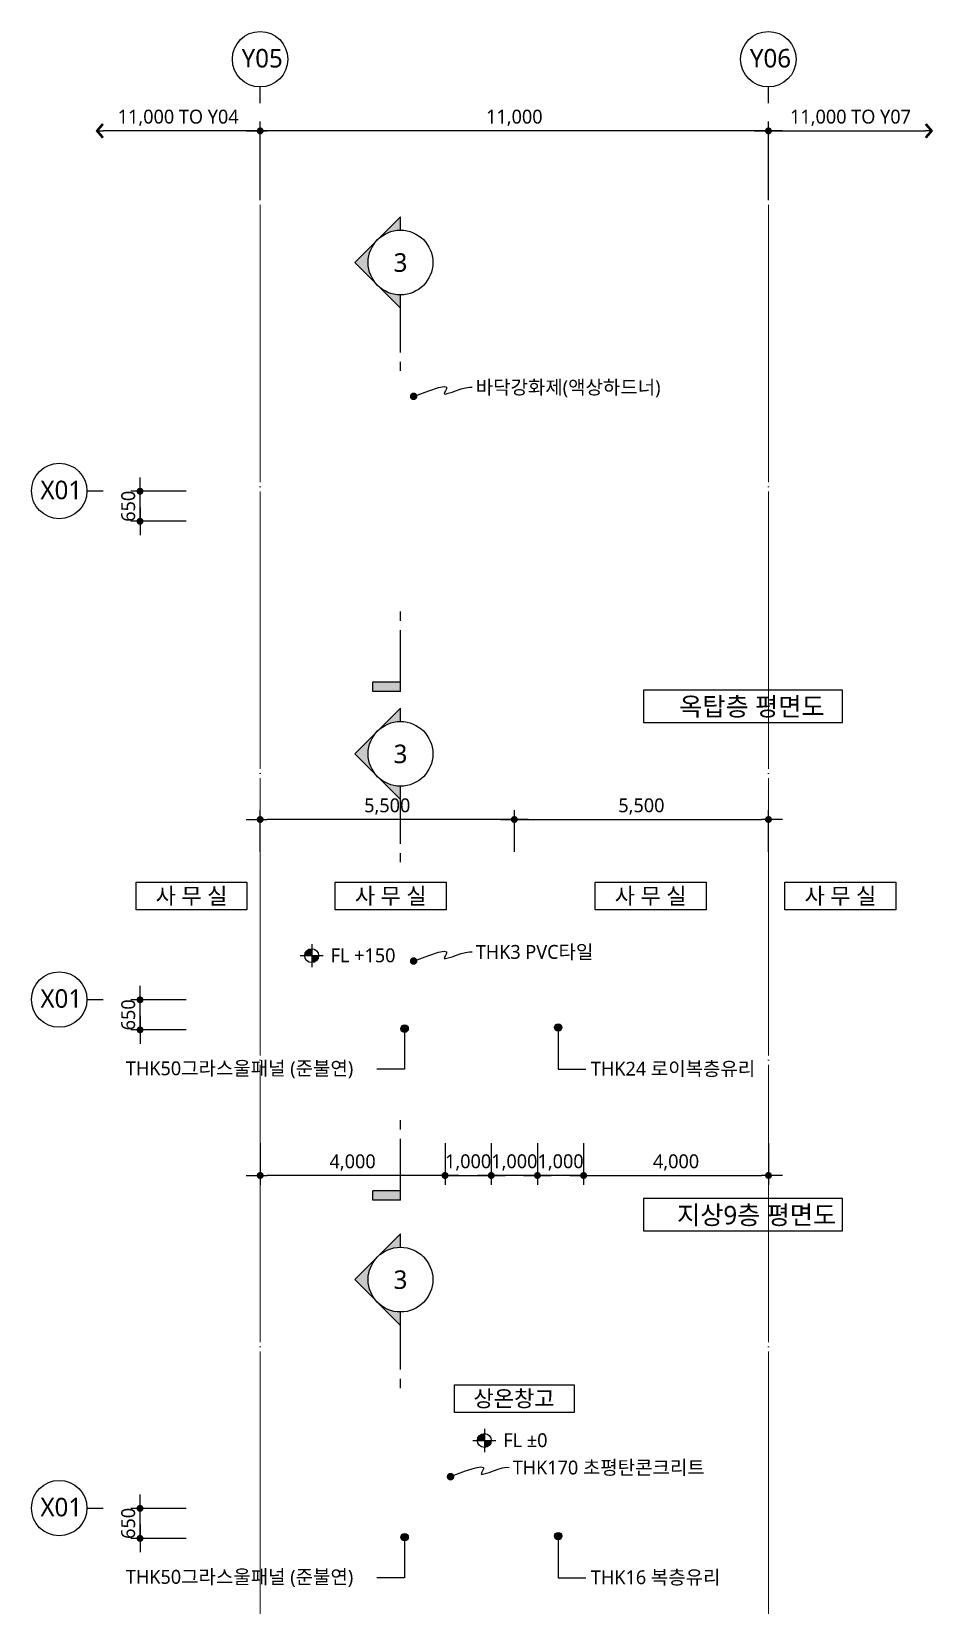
# Model space of a CAD drawing. Header units: millimetres. Extents: x -420989 to -259189, y -1306565 to -1134794.
# Drawn here: x -336989 to -317489, y -1168841 to -1134794 of the extents above; entities that cross this region are included whole.
import ezdxf
from ezdxf.enums import TextEntityAlignment as Align

# ---------------------------------------------------------------- set-up
doc = ezdxf.new("R2010")
doc.units = ezdxf.units.MM
doc.header["$LTSCALE"] = 100
doc.header["$MEASUREMENT"] = 0
doc.linetypes.add('CEN', pattern=[62, 60, -1, 0, -1])
doc.layers.get('0').update_dxf_attribs({"linetype": 'CONTINUOUS'})
for name, color, linetype in [('7-지시선', 7, 'CONTINUOUS'), ('A-DIMS', 7, 'CONTINUOUS'), ('A-MKXS-LEAD', 7, 'CONTINUOUS'), ('TEXT', 4, 'CONTINUOUS')]:
    doc.layers.add(name, color=color, linetype=linetype)
for name, color, linetype, lineweight in [('A-AXIS-BUBL', 7, 'CONTINUOUS', 25), ('A-AXIS-LINE', 1, 'CEN', 15), ('A-CONC-LIN1', 2, 'CONTINUOUS', 40), ('A-MKXS-MAK1', 3, 'CONTINUOUS', 25), ('A-MKXS-TEXT1', 3, 'CONTINUOUS', 25), ('A-MKXS-TEXT2', 7, 'CONTINUOUS', 25), ('A-MKXX-NAME', 3, 'CONTINUOUS', 25), ('A-MKXX-SYMB', 7, 'CONTINUOUS', 25), ('A-XXXX-SYMB', 7, 'CONTINUOUS', 25), ('A-XXXX-TXT1', 3, 'CONTINUOUS', 25), ('A-XXXX-TXT2', 3, 'CONTINUOUS', 25)]:
    doc.layers.add(name, color=color, linetype=linetype, lineweight=lineweight)
doc.styles.add('HY울릉도L', font='')
doc.styles.add('맑은고딕', font='malgun.ttf')
doc.styles.get('HY울릉도L').set_extended_font_data('HYwulM')
doc.dimstyles.new('CDIM', dxfattribs={"dimtxt": 3, "dimasz": 1.5, "dimexe": 2, "dimexo": 1, "dimgap": 1, "dimtad": 1, "dimdec": 0, "dimrnd": 0.5, "dimzin": 0, "dimdsep": 32, "dimlunit": 6, "dimtxsty": 'HY울릉도L', "dimblk1": '_CIDOT', "dimblk2": '_CIDOT', "dimsah": 1, "dimcen": 5.5, "dimclrd": 2, "dimclre": 2, "dimclrt": 7, "dimadec": 0, "dimazin": 0, "dimtfac": 1, "dimtdec": 0, "dimtix": 1, "dimtmove": 2, "dimatfit": 1, "dimldrblk": '_CIDOT', "dimfxl": 1, "dimtolj": 1, "dimtzin": 0, "dimlwd": -1, "dimarcsym": 0})

# ---------------------------------------------------------------- blocks, each defined once
blk = doc.blocks.new('_CIDOT')
at = {"color": 0, "linetype": 'ByBlock'}
blk.add_line((2, 0), (-1, 0), dxfattribs=at)
at = {"color": 0, "linetype": 'ByBlock', "const_width": 0.5}
blk.add_lwpolyline([(-0.25, 0, 1), (0.25, 0, 1)], format="xyb", close=True, dxfattribs=at)
blk = doc.blocks.new('*D120')
at = {"layer": 'A-DIMS', "transparency": 16777216}
for p, q in [((-334639, -1144589), (-334639, -1144439)), ((-334639, -1145389), (-334639, -1144739)), ((-334639, -1145539), (-334639, -1145689))]:
    blk.add_line(p, q, dxfattribs=at)
at = {"layer": 'A-DIMS', "lineweight": -2, "transparency": 16777216}
for p, q in [((-333639, -1144739), (-334839, -1144739)), ((-333639, -1145389), (-334839, -1145389))]:
    blk.add_line(p, q, dxfattribs=at)
at = {"layer": 'A-DIMS', "transparency": 16777216, "xscale": 150, "yscale": 150, "zscale": 150}
for p, rotation in [((-334639, -1144739), 270), ((-334639, -1145389), 90)]:
    blk.add_blockref('_CIDOT', p, dxfattribs=dict(at, rotation=rotation))
at = {"layer": 'A-DIMS', "color": 3, "transparency": 16777216, "insert": (-334894, -1145064), "char_height": 300, "attachment_point": 5, "rotation": 90, "style": '맑은고딕'}
blk.add_mtext('\\A1;650', dxfattribs=at)
blk = doc.blocks.new('*D121')
at = {"layer": 'A-DIMS', "transparency": 16777216}
for p, q in [((-334639, -1155589), (-334639, -1155439)), ((-334639, -1156389), (-334639, -1155739)), ((-334639, -1156539), (-334639, -1156689))]:
    blk.add_line(p, q, dxfattribs=at)
at = {"layer": 'A-DIMS', "lineweight": -2, "transparency": 16777216}
for p, q in [((-333639, -1155739), (-334839, -1155739)), ((-333639, -1156389), (-334839, -1156389))]:
    blk.add_line(p, q, dxfattribs=at)
at = {"layer": 'A-DIMS', "transparency": 16777216, "xscale": 150, "yscale": 150, "zscale": 150}
for p, rotation in [((-334639, -1155739), 270), ((-334639, -1156389), 90)]:
    blk.add_blockref('_CIDOT', p, dxfattribs=dict(at, rotation=rotation))
at = {"layer": 'A-DIMS', "color": 3, "transparency": 16777216, "insert": (-334894, -1156064), "char_height": 300, "attachment_point": 5, "rotation": 90, "style": '맑은고딕'}
blk.add_mtext('\\A1;650', dxfattribs=at)
blk = doc.blocks.new('*D122')
at = {"layer": 'A-DIMS', "lineweight": -2, "transparency": 16777216}
for p, q in [((-333639, -1166739), (-334839, -1166739)), ((-333639, -1167389), (-334839, -1167389))]:
    blk.add_line(p, q, dxfattribs=at)
at = {"layer": 'A-DIMS', "transparency": 16777216}
for p, q in [((-334639, -1166589), (-334639, -1166439)), ((-334639, -1167389), (-334639, -1166739)), ((-334639, -1167539), (-334639, -1167689))]:
    blk.add_line(p, q, dxfattribs=at)
at = {"layer": 'A-DIMS', "transparency": 16777216, "xscale": 150, "yscale": 150, "zscale": 150}
for p, rotation in [((-334639, -1166739), 270), ((-334639, -1167389), 90)]:
    blk.add_blockref('_CIDOT', p, dxfattribs=dict(at, rotation=rotation))
at = {"layer": 'A-DIMS', "color": 3, "transparency": 16777216, "insert": (-334894, -1167064), "char_height": 300, "attachment_point": 5, "rotation": 90, "style": '맑은고딕'}
blk.add_mtext('\\A1;650', dxfattribs=at)
blk = doc.blocks.new('A$C37D53214')
at = {"layer": 'A-XXXX-SYMB'}
h = blk.add_hatch(color=256, dxfattribs=at)
h.paths.add_polyline_path([(0, 300, 0.414214), (-300, 0), (0, 0)])
h.paths.add_polyline_path([(300, 0), (0, 0), (0, -300, 0.414214)])
for p, q in [((-500, 0), (500, 0)), ((0, 500), (0, -500))]:
    blk.add_line(p, q, dxfattribs=at)
blk.add_circle((0, 0), 300, dxfattribs=at)
blk = doc.blocks.new('*D125')
at = {"layer": 'A-DIMS', "lineweight": -2, "transparency": 16777216}
for p, q in [((-332039, -1158839), (-332039, -1159739)), ((-328039, -1158839), (-328039, -1159739))]:
    blk.add_line(p, q, dxfattribs=at)
at = {"layer": 'A-DIMS', "transparency": 16777216}
blk.add_line((-328189, -1159539), (-331889, -1159539), dxfattribs=at)
at = {"layer": 'A-DIMS', "transparency": 16777216, "xscale": 150, "yscale": 150, "zscale": 150, "rotation": 180}
blk.add_blockref('_CIDOT', (-332039, -1159539), dxfattribs=at)
at = {"layer": 'A-DIMS', "transparency": 16777216, "xscale": 150, "yscale": 150, "zscale": 150}
blk.add_blockref('_CIDOT', (-328039, -1159539), dxfattribs=at)
at = {"layer": 'A-DIMS', "color": 3, "transparency": 16777216, "insert": (-330039, -1159259), "char_height": 300, "attachment_point": 5, "style": '맑은고딕'}
blk.add_mtext('\\A1;4,000', dxfattribs=at)
blk = doc.blocks.new('*D126')
at = {"layer": 'A-DIMS', "lineweight": -2, "transparency": 16777216}
for p, q in [((-328039, -1158839), (-328039, -1159739)), ((-327039, -1158839), (-327039, -1159739))]:
    blk.add_line(p, q, dxfattribs=at)
at = {"layer": 'A-DIMS', "transparency": 16777216}
for p, q in [((-328189, -1159539), (-328339, -1159539)), ((-328039, -1159539), (-327039, -1159539)), ((-326889, -1159539), (-326739, -1159539))]:
    blk.add_line(p, q, dxfattribs=at)
at = {"layer": 'A-DIMS', "transparency": 16777216, "xscale": 150, "yscale": 150, "zscale": 150}
blk.add_blockref('_CIDOT', (-328039, -1159539), dxfattribs=at)
at = {"layer": 'A-DIMS', "transparency": 16777216, "xscale": 150, "yscale": 150, "zscale": 150, "rotation": 180}
blk.add_blockref('_CIDOT', (-327039, -1159539), dxfattribs=at)
at = {"layer": 'A-DIMS', "color": 3, "transparency": 16777216, "insert": (-327539, -1159258), "char_height": 300, "attachment_point": 5, "style": '맑은고딕'}
blk.add_mtext('\\A1;1,000', dxfattribs=at)
blk = doc.blocks.new('*D127')
at = {"layer": 'A-DIMS', "lineweight": -2, "transparency": 16777216}
for p, q in [((-327039, -1158839), (-327039, -1159739)), ((-326039, -1158839), (-326039, -1159739))]:
    blk.add_line(p, q, dxfattribs=at)
at = {"layer": 'A-DIMS', "transparency": 16777216}
for p, q in [((-327189, -1159539), (-327339, -1159539)), ((-326039, -1159539), (-327039, -1159539)), ((-325889, -1159539), (-325739, -1159539))]:
    blk.add_line(p, q, dxfattribs=at)
at = {"layer": 'A-DIMS', "transparency": 16777216, "xscale": 150, "yscale": 150, "zscale": 150}
blk.add_blockref('_CIDOT', (-327039, -1159539), dxfattribs=at)
at = {"layer": 'A-DIMS', "transparency": 16777216, "xscale": 150, "yscale": 150, "zscale": 150, "rotation": 180}
blk.add_blockref('_CIDOT', (-326039, -1159539), dxfattribs=at)
at = {"layer": 'A-DIMS', "color": 3, "transparency": 16777216, "insert": (-326539, -1159258), "char_height": 300, "attachment_point": 5, "style": '맑은고딕'}
blk.add_mtext('\\A1;1,000', dxfattribs=at)
blk = doc.blocks.new('*D128')
at = {"layer": 'A-DIMS', "lineweight": -2, "transparency": 16777216}
for p, q in [((-325039, -1158839), (-325039, -1159739)), ((-321039, -1158839), (-321039, -1159739))]:
    blk.add_line(p, q, dxfattribs=at)
at = {"layer": 'A-DIMS', "transparency": 16777216}
blk.add_line((-324889, -1159539), (-321189, -1159539), dxfattribs=at)
at = {"layer": 'A-DIMS', "transparency": 16777216, "xscale": 150, "yscale": 150, "zscale": 150, "rotation": 180}
blk.add_blockref('_CIDOT', (-325039, -1159539), dxfattribs=at)
at = {"layer": 'A-DIMS', "transparency": 16777216, "xscale": 150, "yscale": 150, "zscale": 150}
blk.add_blockref('_CIDOT', (-321039, -1159539), dxfattribs=at)
at = {"layer": 'A-DIMS', "color": 3, "transparency": 16777216, "insert": (-323039, -1159259), "char_height": 300, "attachment_point": 5, "style": '맑은고딕'}
blk.add_mtext('\\A1;4,000', dxfattribs=at)
blk = doc.blocks.new('*D129')
at = {"layer": 'A-DIMS', "lineweight": -2, "transparency": 16777216}
for p, q in [((-326039, -1158839), (-326039, -1159739)), ((-325039, -1158839), (-325039, -1159739))]:
    blk.add_line(p, q, dxfattribs=at)
at = {"layer": 'A-DIMS', "transparency": 16777216}
for p, q in [((-326189, -1159539), (-326339, -1159539)), ((-325039, -1159539), (-326039, -1159539)), ((-324889, -1159539), (-324739, -1159539))]:
    blk.add_line(p, q, dxfattribs=at)
at = {"layer": 'A-DIMS', "transparency": 16777216, "xscale": 150, "yscale": 150, "zscale": 150}
blk.add_blockref('_CIDOT', (-326039, -1159539), dxfattribs=at)
at = {"layer": 'A-DIMS', "transparency": 16777216, "xscale": 150, "yscale": 150, "zscale": 150, "rotation": 180}
blk.add_blockref('_CIDOT', (-325039, -1159539), dxfattribs=at)
at = {"layer": 'A-DIMS', "color": 3, "transparency": 16777216, "insert": (-325539, -1159258), "char_height": 300, "attachment_point": 5, "style": '맑은고딕'}
blk.add_mtext('\\A1;1,000', dxfattribs=at)
blk = doc.blocks.new('*D133')
at = {"layer": 'A-DIMS', "lineweight": -2, "transparency": 16777216}
for p, q in [((-332039, -1152539), (-332039, -1151639)), ((-326539, -1152539), (-326539, -1151639))]:
    blk.add_line(p, q, dxfattribs=at)
at = {"layer": 'A-DIMS', "transparency": 16777216}
blk.add_line((-326689, -1151839), (-331889, -1151839), dxfattribs=at)
at = {"layer": 'A-DIMS', "transparency": 16777216, "xscale": 150, "yscale": 150, "zscale": 150, "rotation": 180}
blk.add_blockref('_CIDOT', (-332039, -1151839), dxfattribs=at)
at = {"layer": 'A-DIMS', "transparency": 16777216, "xscale": 150, "yscale": 150, "zscale": 150}
blk.add_blockref('_CIDOT', (-326539, -1151839), dxfattribs=at)
at = {"layer": 'A-DIMS', "color": 3, "transparency": 16777216, "insert": (-329289, -1151559), "char_height": 300, "attachment_point": 5, "style": '맑은고딕'}
blk.add_mtext('\\A1;5,500', dxfattribs=at)
blk = doc.blocks.new('*D134')
at = {"layer": 'A-DIMS', "lineweight": -2, "transparency": 16777216}
for p, q in [((-326539, -1152539), (-326539, -1151639)), ((-321039, -1152539), (-321039, -1151639))]:
    blk.add_line(p, q, dxfattribs=at)
at = {"layer": 'A-DIMS', "transparency": 16777216}
blk.add_line((-326389, -1151839), (-321189, -1151839), dxfattribs=at)
at = {"layer": 'A-DIMS', "transparency": 16777216, "xscale": 150, "yscale": 150, "zscale": 150, "rotation": 180}
blk.add_blockref('_CIDOT', (-326539, -1151839), dxfattribs=at)
at = {"layer": 'A-DIMS', "transparency": 16777216, "xscale": 150, "yscale": 150, "zscale": 150}
blk.add_blockref('_CIDOT', (-321039, -1151839), dxfattribs=at)
at = {"layer": 'A-DIMS', "color": 3, "transparency": 16777216, "insert": (-323789, -1151559), "char_height": 300, "attachment_point": 5, "style": '맑은고딕'}
blk.add_mtext('\\A1;5,500', dxfattribs=at)
blk = doc.blocks.new('A$C1F441119')
at = {"layer": 'A-MKXS-MAK1'}
h = blk.add_hatch(color=256, dxfattribs=at)
h.paths.add_polyline_path([(-41, 1006), (-536, 511, -0.414214), (454, 511)])
h.paths.add_polyline_path([(-536, 511), (-1031, 16), (-741, 16, -0.198912)])
h.paths.add_polyline_path([(454, 511, -0.198912), (659, 16), (949, 16)])
for p, q in [((-1031, 16), (-41, 1006)), ((949, 16), (-41, 1006)), ((-2387, 16), (-2187, 16)), ((-1987, 16), (-741, 16)), ((659, 16), (949, 16))]:
    blk.add_line(p, q, dxfattribs=at)
blk.add_circle((-41, 16), 700, dxfattribs=at)
blk = doc.blocks.new('A$C55C64937')
at = {"layer": 'A-MKXS-MAK1'}
blk.add_hatch(color=256, dxfattribs=at).paths.add_polyline_path([(-1526, 600), (-1726, 600), (-1726, 0), (-1526, 0)])
for p, q in [((-1726, 600), (-1526, 600)), ((-1726, 0), (-1726, 600)), ((-1526, 0), (-1526, 600)), ((-1726, 0), (-400, 0)), ((-200, 0), (0, 0))]:
    blk.add_line(p, q, dxfattribs=at)
blk = doc.blocks.new('*D140')
at = {"layer": 'A-DIMS', "lineweight": -2, "transparency": 16777216}
for p, q in [((-332039, -1138444), (-332039, -1136744)), ((-321039, -1138444), (-321039, -1136744))]:
    blk.add_line(p, q, dxfattribs=at)
at = {"layer": 'A-DIMS', "transparency": 16777216}
blk.add_line((-321189, -1136944), (-331889, -1136944), dxfattribs=at)
at = {"layer": 'A-DIMS', "transparency": 16777216, "xscale": 150, "yscale": 150, "zscale": 150, "rotation": 180}
blk.add_blockref('_CIDOT', (-332039, -1136944), dxfattribs=at)
at = {"layer": 'A-DIMS', "transparency": 16777216, "xscale": 150, "yscale": 150, "zscale": 150}
blk.add_blockref('_CIDOT', (-321039, -1136944), dxfattribs=at)
at = {"layer": 'A-DIMS', "color": 3, "transparency": 16777216, "insert": (-326539, -1136663), "char_height": 300, "attachment_point": 5, "style": '맑은고딕'}
blk.add_mtext('\\A1;11,000', dxfattribs=at)
blk = doc.blocks.new('ARROW2')
blk.add_lwpolyline([(-1, 0.87), (-0.26, 0), (-1, -0.87), (-0.85, -1), (0, 0), (-0.85, 1)], close=True)
for points in [[(-1, 0.87), (-0.85, 1), (-0.26, 0), (0, 0)], [(-0.26, 0), (0, 0), (-1, -0.87), (-0.85, -1)]]:
    blk.add_solid(points)
at = {"layer": 'A-XXXX-SYMB'}
blk.add_line((0, 0), (-1, 0), dxfattribs=at)
blk = doc.blocks.new('*D147')
at = {"layer": 'A-DIMS', "lineweight": -2, "transparency": 16777216}
blk.add_line((-321039, -1138444), (-321039, -1136744), dxfattribs=at)
at = {"layer": 'A-DIMS', "transparency": 16777216}
blk.add_line((-320889, -1136944), (-317639, -1136944), dxfattribs=at)
at = {"layer": 'A-DIMS', "transparency": 16777216, "xscale": 150, "yscale": 150, "zscale": 150}
blk.add_blockref('ARROW2', (-317489, -1136944), dxfattribs=at)
at = {"layer": 'A-DIMS', "transparency": 16777216, "xscale": 150, "yscale": 150, "zscale": 150, "rotation": 180}
blk.add_blockref('_CIDOT', (-321039, -1136944), dxfattribs=at)
at = {"layer": 'A-DIMS', "color": 3, "transparency": 16777216, "insert": (-319264, -1136663), "char_height": 300, "attachment_point": 5, "style": '맑은고딕'}
blk.add_mtext('\\A1;11,000 TO Y07', dxfattribs=at)
blk = doc.blocks.new('*D148')
at = {"layer": 'A-DIMS', "lineweight": -2, "transparency": 16777216}
blk.add_line((-332039, -1138444), (-332039, -1136744), dxfattribs=at)
at = {"layer": 'A-DIMS', "transparency": 16777216}
blk.add_line((-332189, -1136944), (-335439, -1136944), dxfattribs=at)
at = {"layer": 'A-DIMS', "transparency": 16777216, "xscale": 150, "yscale": 150, "zscale": 150, "rotation": 180}
blk.add_blockref('ARROW2', (-335589, -1136944), dxfattribs=at)
at = {"layer": 'A-DIMS', "transparency": 16777216, "xscale": 150, "yscale": 150, "zscale": 150}
blk.add_blockref('_CIDOT', (-332039, -1136944), dxfattribs=at)
at = {"layer": 'A-DIMS', "color": 3, "transparency": 16777216, "insert": (-333814, -1136663), "char_height": 300, "attachment_point": 5, "style": '맑은고딕'}
blk.add_mtext('\\A1;11,000 TO Y04', dxfattribs=at)

msp = doc.modelspace()

# ---------------------------------------------------------------- hatches: boundary and pattern name
at = {"layer": 'A-MKXX-SYMB'}
h = msp.add_hatch(color=256, dxfattribs=at)
edge = h.paths.add_edge_path()
edge.add_arc((-328913.6, -1156362), 80, 0, 360)
h = msp.add_hatch(color=256, dxfattribs=at)
edge = h.paths.add_edge_path()
edge.add_arc((-325588.5, -1156338.7), 80, 0, 360)
h = msp.add_hatch(color=256, dxfattribs=at)
edge = h.paths.add_edge_path()
edge.add_arc((-328913.6, -1167362), 80, 0, 360)
h = msp.add_hatch(color=256, dxfattribs=at)
edge = h.paths.add_edge_path()
edge.add_arc((-325588.5, -1167338.7), 80, 0, 360)
at = {"layer": 'A-XXXX-SYMB'}
h = msp.add_hatch(color=256, dxfattribs=at)
h.paths.add_polyline_path([(-327187.8, -1165121.4, 0.4142136), (-327337.8, -1165271.4), (-327187.8, -1165271.4)])
h.paths.add_polyline_path([(-327037.8, -1165271.4), (-327187.8, -1165271.4), (-327187.8, -1165421.4, 0.4142136)])

# ---------------------------------------------------------------- linework, layer by layer
at = {"layer": '7-지시선'}
for points in [[(-328913.6, -1156362), (-328913.6, -1157238.7), (-329513.6, -1157238.7)], [(-325588.5, -1156338.7), (-325588.5, -1157238.7), (-324988.5, -1157238.7)], [(-328913.6, -1167362), (-328913.6, -1168238.7), (-329513.6, -1168238.7)], [(-325588.5, -1167338.7), (-325588.5, -1168238.7), (-324988.5, -1168238.7)]]:
    msp.add_lwpolyline(points, dxfattribs=at)
at = {"layer": 'A-AXIS-BUBL', "ltscale": 0.2}
for p, q in [((-332038.8, -1136344.2), (-332038.8, -1135994.2)), ((-321038.8, -1136344.2), (-321038.8, -1135994.2)), ((-335438.8, -1144738.7), (-335788.8, -1144738.7)), ((-335438.8, -1155738.7), (-335788.8, -1155738.7)), ((-335438.8, -1166738.7), (-335788.8, -1166738.7))]:
    msp.add_line(p, q, dxfattribs=at)
for centre in [(-332041.3, -1135394.2), (-321041.3, -1135394.2), (-336388.8, -1144732.8), (-336388.8, -1155732.8), (-336388.8, -1166732.8)]:
    msp.add_circle(centre, 600, dxfattribs=at)
at = {"layer": 'A-AXIS-LINE'}
for p, q in [((-332038.8, -1138544.2), (-332038.8, -1180738.7)), ((-321038.8, -1138544.2), (-321038.8, -1180738.7))]:
    msp.add_line(p, q, dxfattribs=at)
at = {"layer": 'A-MKXS-LEAD'}
for points in [[(-328718.4, -1142687), (-328392.6, -1142564.1), (-328180.3, -1142497.8), (-328059.5, -1142476.3), (-328008.1, -1142487.9), (-328004.3, -1142520.9), (-328025.9, -1142563.6), (-328051, -1142604.3), (-328057.6, -1142631.2), (-328028.7, -1142635.6), (-327968.3, -1142620.9), (-327885.4, -1142593.6), (-327789.1, -1142559.9), (-327688.4, -1142526.2), (-327592.4, -1142499), (-327510.1, -1142484.6), (-327450.5, -1142489.4)], [(-328718.4, -1154900.4), (-328392.6, -1154777.6), (-328180.3, -1154711.2), (-328059.5, -1154689.7), (-328008.1, -1154701.4), (-328004.3, -1154734.4), (-328025.9, -1154777.1), (-328051, -1154817.7), (-328057.6, -1154844.6), (-328028.7, -1154849), (-327968.3, -1154834.4), (-327885.4, -1154807), (-327789.1, -1154773.3), (-327688.4, -1154739.7), (-327592.4, -1154712.4), (-327510.1, -1154698.1), (-327450.5, -1154702.9)], [(-327919.4, -1166053.4), (-327593.6, -1165930.6), (-327381.3, -1165864.3), (-327260.5, -1165842.8), (-327209.1, -1165854.4), (-327205.3, -1165887.4), (-327226.9, -1165930.1), (-327252, -1165970.7), (-327258.6, -1165997.6), (-327229.7, -1166002), (-327169.3, -1165987.4), (-327086.4, -1165960), (-326990.1, -1165926.3), (-326889.4, -1165892.7), (-326793.4, -1165865.5), (-326711.1, -1165851.1), (-326651.5, -1165855.9)]]:
    msp.add_lwpolyline(points, dxfattribs=at)
at = {"layer": 'A-MKXS-LEAD', "const_width": 80}
for points in [[(-328759.9, -1142682.8, 1), (-328677, -1142691.1, 1)], [(-328759.9, -1154896.3, 1), (-328677, -1154904.6, 1)], [(-327960.9, -1166049.3, 1), (-327878, -1166057.6, 1)]]:
    msp.add_lwpolyline(points, format="xyb", close=True, dxfattribs=at)
at = {"layer": 'A-MKXX-SYMB'}
for points in [[(-332324.9, -1153792.8), (-334724.9, -1153792.8), (-334724.9, -1153192.8), (-332324.9, -1153192.8)], [(-328013.9, -1153792.8), (-330413.9, -1153792.8), (-330413.9, -1153192.8), (-328013.9, -1153192.8)], [(-322389.8, -1153792.8), (-324789.8, -1153792.8), (-324789.8, -1153192.8), (-322389.8, -1153192.8)], [(-318282.4, -1153792.8), (-320682.4, -1153792.8), (-320682.4, -1153192.8), (-318282.4, -1153192.8)], [(-325241.7, -1164665.1), (-327835.8, -1164665.1), (-327835.8, -1164065.1), (-325241.7, -1164065.1)]]:
    msp.add_lwpolyline(points, close=True, dxfattribs=at)
for centre in [(-328913.6, -1156362), (-325588.5, -1156338.7), (-328913.6, -1167362), (-325588.5, -1167338.7)]:
    msp.add_circle(centre, 80, dxfattribs=at)
at = {"layer": 'A-XXXX-SYMB'}
for p, q in [((-327187.8, -1165021.4), (-327187.8, -1165521.4)), ((-327437.8, -1165271.4), (-326937.8, -1165271.4))]:
    msp.add_line(p, q, dxfattribs=at)
msp.add_circle((-327187.8, -1165271.4), 150, dxfattribs=at)
at = {"layer": 'TEXT', "ltscale": 100}
for points in [[(-319438.8, -1149739.4), (-319438.8, -1149038.7), (-323743, -1149038.7), (-323743, -1149739.4)], [(-319438.8, -1160739.4), (-319438.8, -1160038.7), (-323743, -1160038.7), (-323743, -1160739.4)]]:
    msp.add_lwpolyline(points, close=True, dxfattribs=at)

# ---------------------------------------------------------------- block references
at = {"xscale": 0.5, "yscale": 0.5, "zscale": 0.5}
msp.add_blockref('A$C37D53214', (-330924.8, -1154783.7), dxfattribs=at)
at = {"layer": 'A-CONC-LIN1', "rotation": 90.00000000000001}
for name, p in [('A$C1F441119', (-328986.3, -1139750.6)), ('A$C55C64937', (-329002.5, -1147343.4)), ('A$C1F441119', (-328986.3, -1150377.9)), ('A$C55C64937', (-329002.5, -1158343.4)), ('A$C1F441119', (-328986.3, -1161750.6))]:
    msp.add_blockref(name, p, dxfattribs=at)

# ---------------------------------------------------------------- texts
at = {"layer": 'A-MKXS-TEXT1', "style": '맑은고딕'}
for s, p in [('바닥강화제(액상하드너)', (-327374.1, -1142489.4)), ('THK3 PVC타일', (-327374.1, -1154702.9)), ('THK50그라스울패널 (준불연)', (-334944.9, -1157220.5)), ('THK24 로이복층유리', (-324882, -1157229.1)), ('THK170 초평탄콘크리트', (-326575.1, -1165855.9)), ('THK50그라스울패널 (준불연)', (-334944.9, -1168220.5)), ('THK16 복층유리', (-324882, -1168229.1))]:
    msp.add_text(s, height=300, dxfattribs=at).set_placement(p, align=Align.MIDDLE_LEFT)
at = {"layer": 'A-MKXS-TEXT2', "style": '맑은고딕'}
for p in [(-329002.5, -1139792), (-329002.5, -1150419.3), (-329002.5, -1161792)]:
    msp.add_text('3', height=400, dxfattribs=at).set_placement(p, align=Align.MIDDLE)
at = {"layer": 'A-MKXX-NAME', "style": '맑은고딕'}
for s, p in [('사 무 실', (-333524.9, -1153492.8)), ('사 무 실', (-329213.9, -1153492.8)), ('사 무 실', (-323589.8, -1153492.8)), ('사 무 실', (-319482.4, -1153492.8)), ('상온창고', (-326545.9, -1164365.1))]:
    msp.add_text(s, height=350, dxfattribs=at).set_placement(p, align=Align.MIDDLE_CENTER)
at = {"layer": 'A-XXXX-TXT1', "style": '맑은고딕'}
for s, p in [('옥탑층 평면도', (-319823.2, -1149715.1)), ('지상9층 평면도', (-319573.1, -1160715.1))]:
    msp.add_text(s, height=400, dxfattribs=at).set_placement(p, align=Align.BOTTOM_RIGHT)
at = {"layer": 'A-XXXX-TXT2', "ltscale": 0.2, "style": '맑은고딕'}
for s, p in [('Y05', (-331996, -1135372.1)), ('Y06', (-320996, -1135372.1)), ('X01', (-336343.5, -1144710.8)), ('X01', (-336343.5, -1155710.8)), ('X01', (-336343.5, -1166710.8))]:
    msp.add_text(s, height=400, dxfattribs=at).set_placement(p, align=Align.MIDDLE)
at = {"layer": 'A-XXXX-TXT2', "style": '맑은고딕'}
for s, p in [('FL +150', (-330514.4, -1154776.7)), ('FL %%P0', (-326777.4, -1165264.5))]:
    msp.add_text(s, height=300, dxfattribs=at).set_placement(p, align=Align.MIDDLE_LEFT)

# ---------------------------------------------------------------- dimensions: what is measured, and where the dimension line sits
at = {"layer": 'A-DIMS'}
dim = msp.add_linear_dim(base=(-335588.8, -1136944.2), p1=(-332038.8, -1138544.2), p2=(-335588.8, -1138544.2), angle=180, text='11,000 TO Y04', dimstyle='CDIM', override={"dimscale": 100, "dimtxsty": '맑은고딕', "dimblk2": 'ARROW2', "dimse2": 1, "dimclrd": 256, "dimclre": 256, "dimclrt": 3}, dxfattribs=at)
dim.commit()
dim.dimension.update_dxf_attribs({"geometry": '*D148', "text_midpoint": (-333813.8, -1136663.3)})
dim = msp.add_linear_dim(base=(-317488.8, -1136944.2), p1=(-321038.8, -1138544.2), p2=(-317488.8, -1138544.2), text='11,000 TO Y07', dimstyle='CDIM', override={"dimscale": 100, "dimtxsty": '맑은고딕', "dimblk2": 'ARROW2', "dimse2": 1, "dimclrd": 256, "dimclre": 256, "dimclrt": 3}, dxfattribs=at)
dim.commit()
dim.dimension.update_dxf_attribs({"geometry": '*D147', "text_midpoint": (-319263.8, -1136663.3)})
for base, p1, p2, angle, picture, middle in [((-332038.8, -1136944.2), (-321038.8, -1138544.2), (-332038.8, -1138544.2), 180, '*D140', (-326538.8, -1136663.3)), ((-334638.8, -1144738.7), (-333538.8, -1145388.7), (-333538.8, -1144738.7), 90, '*D120', (-334893.8, -1145063.7)), ((-332038.8, -1151838.7), (-326538.8, -1152638.7), (-332038.8, -1152638.7), 180, '*D133', (-329288.8, -1151558.6)), ((-334638.8, -1155738.7), (-333538.8, -1156388.7), (-333538.8, -1155738.7), 90, '*D121', (-334893.8, -1156063.7)), ((-332038.8, -1159538.7), (-328038.8, -1158738.7), (-332038.8, -1158738.7), 180, '*D125', (-330038.8, -1159258.6)), ((-327038.8, -1159538.7), (-326038.8, -1158738.7), (-327038.8, -1158738.7), 180, '*D127', (-326538.8, -1159257.7)), ((-326038.8, -1159538.7), (-325038.8, -1158738.7), (-326038.8, -1158738.7), 180, '*D129', (-325538.8, -1159257.7)), ((-334638.8, -1166738.7), (-333538.8, -1167388.7), (-333538.8, -1166738.7), 90, '*D122', (-334893.8, -1167063.7))]:
    dim = msp.add_linear_dim(base=base, p1=p1, p2=p2, angle=angle, dimstyle='CDIM', override={"dimscale": 100, "dimtxsty": '맑은고딕', "dimclrd": 256, "dimclre": 256, "dimclrt": 3}, dxfattribs=at)
    dim.commit()
    dim.dimension.update_dxf_attribs({"geometry": picture, "text_midpoint": middle})
for base, p1, p2, picture, middle in [((-321038.8, -1151838.7), (-326538.8, -1152638.7), (-321038.8, -1152638.7), '*D134', (-323788.8, -1151558.6)), ((-327038.8, -1159538.7), (-328038.8, -1158738.7), (-327038.8, -1158738.7), '*D126', (-327538.8, -1159257.7)), ((-321038.8, -1159538.7), (-325038.8, -1158738.7), (-321038.8, -1158738.7), '*D128', (-323038.8, -1159258.6))]:
    dim = msp.add_linear_dim(base=base, p1=p1, p2=p2, dimstyle='CDIM', override={"dimscale": 100, "dimtxsty": '맑은고딕', "dimclrd": 256, "dimclre": 256, "dimclrt": 3}, dxfattribs=at)
    dim.commit()
    dim.dimension.update_dxf_attribs({"geometry": picture, "text_midpoint": middle})

doc.saveas('drawing.dxf')
